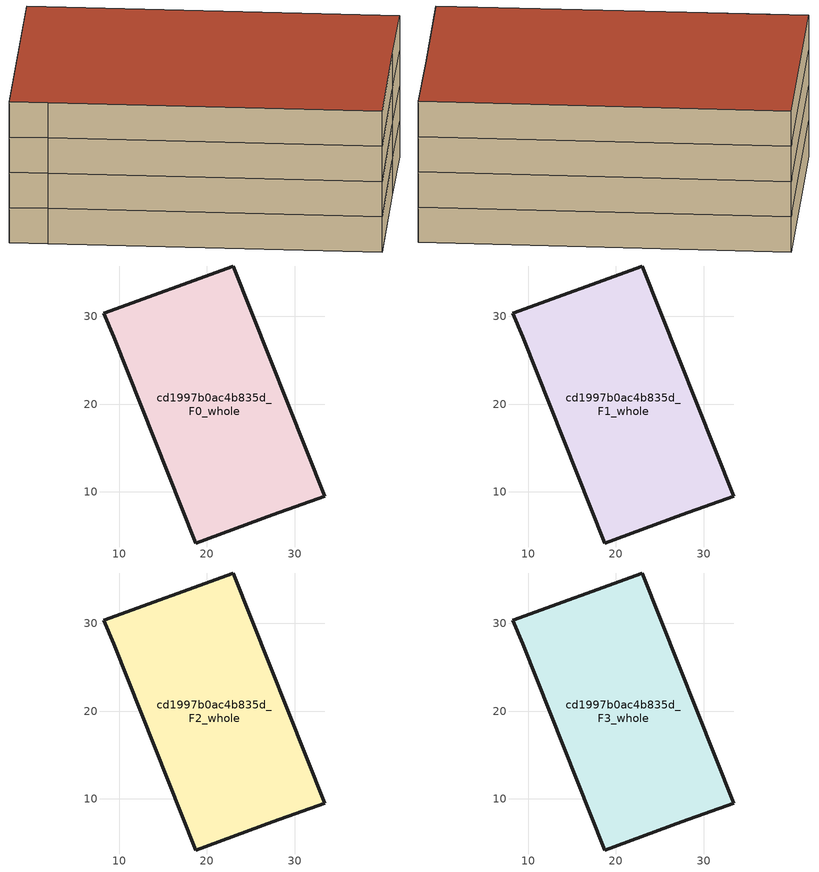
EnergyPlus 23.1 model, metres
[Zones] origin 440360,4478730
cd1997b0ac4b835d_F0_whole
 floor ground (EU_floor_Construction): 23.01,35.74 33.45,9.51 27.52,7.41 18.74,4.18 9.37,27.67 8.25,30.34 z0
 wall outside (EU_wall_Construction): 9.37,27.67 18.74,4.18 27.52,7.41 33.45,9.51 23.01,35.74 8.25,30.34 9.37,27.67 z0:3
cd1997b0ac4b835d_F1_whole
 floor to cd1997b0ac4b835d_F0_whole (EU_floor_Construction): 23.01,35.74 33.45,9.51 27.52,7.41 18.74,4.18 9.37,27.67 8.25,30.34 z3
 wall outside (EU_wall_Construction): 9.37,27.67 18.74,4.18 27.52,7.41 33.45,9.51 23.01,35.74 8.25,30.34 9.37,27.67 z3:6
cd1997b0ac4b835d_F2_whole
 floor to cd1997b0ac4b835d_F1_whole (EU_floor_Construction): 23.01,35.74 33.45,9.51 27.52,7.41 18.74,4.18 9.37,27.67 8.25,30.34 z6
 wall outside (EU_wall_Construction): 9.37,27.67 18.74,4.18 27.52,7.41 33.45,9.51 23.01,35.74 8.25,30.34 9.37,27.67 z6:9
cd1997b0ac4b835d_F3_whole
 floor to cd1997b0ac4b835d_F2_whole (EU_floor_Construction): 23.01,35.74 33.45,9.51 27.52,7.41 18.74,4.18 9.37,27.67 8.25,30.34 z9
 wall outside (EU_wall_Construction): 9.37,27.67 18.74,4.18 27.52,7.41 33.45,9.51 23.01,35.74 8.25,30.34 9.37,27.67 z9:12
 roof outside (EU_roof_Construction): 33.45,9.51 23.01,35.74 8.25,30.34 9.37,27.67 18.74,4.18 27.52,7.41 z12
[Building]
EU S2 Campaign: North Axis=0; Terrain=City; Solar Distribution=FullExterior
[Site:Location]
Madrid: Latitude=40.5; Longitude=-3.5; Time Zone=1; Elevation=609
[SizingPeriod:WeatherFileDays]
AnnualSizingPeriod: Begin Month=1; Begin Day of Month=1; End Month=12; End Day of Month=31; Day of Week for Start Day=Monday; Use Weather File Daylight Saving Period=No; Use Weather File Rain and Snow Indicators=No
[MATERIAL]
EU_InternalMass_Material: Roughness=MediumRough; Thickness=0.1; Conductivity=1; Density=1800; Specific Heat=900; Thermal Absorptance=0.9; Solar Absorptance=0.7; Visible Absorptance=0.7
[MATERIAL:NOMASS] Roughness=MediumRough; Thermal Absorptance=0.9; Solar Absorptance=0.7; Visible Absorptance=0.7
Name | Thermal Resistance
EU_wall_NoMass | 0.459673
EU_roof_NoMass | 0.495815
EU_floor_NoMass | 0.788942
[CONSTRUCTION]
EU_wall_Construction: EU_wall_NoMass
EU_roof_Construction: EU_roof_NoMass
EU_floor_Construction: EU_floor_NoMass
EU_InternalMass_Construction: EU_InternalMass_Material
[ZONE] Type=1; Multiplier=1; Ceiling Height=autocalculate; Volume=1323.17; Floor Area=autocalculate; Part of Total Floor Area=Yes
cd1997b0ac4b835d_F0_whole; cd1997b0ac4b835d_F1_whole; cd1997b0ac4b835d_F2_whole; cd1997b0ac4b835d_F3_whole
[INTERNALMASS] Construction=EU_InternalMass_Construction; Surface Area=409.78
Name | Zone or ZoneList
cd1997b0ac4b835d_F0_whole_EU_InternalMass | cd1997b0ac4b835d_F0_whole
cd1997b0ac4b835d_F1_whole_EU_InternalMass | cd1997b0ac4b835d_F1_whole
cd1997b0ac4b835d_F2_whole_EU_InternalMass | cd1997b0ac4b835d_F2_whole
cd1997b0ac4b835d_F3_whole_EU_InternalMass | cd1997b0ac4b835d_F3_whole
[OTHEREQUIPMENT] Fuel Type=Electricity; Design Level Calculation Method=Watts/Area; Power per Zone Floor Area=1; Fraction Latent=0; Fraction Radiant=0; Fraction Lost=0; Carbon Dioxide Generation Rate=0; EndUse Subcategory=EU_Step8_InternalGains
Name | Zone or ZoneList or Space or SpaceList | Schedule
EU_Step8_InternalGain_cd1997b0ac4b835d_F0_whole_f000 | cd1997b0ac4b835d_F0_whole | EU_Step8_GainSchedule_cd1997b0ac4b835d_F0_whole_f000
EU_Step8_InternalGain_cd1997b0ac4b835d_F1_whole_f000 | cd1997b0ac4b835d_F1_whole | EU_Step8_GainSchedule_cd1997b0ac4b835d_F1_whole_f000
EU_Step8_InternalGain_cd1997b0ac4b835d_F2_whole_f000 | cd1997b0ac4b835d_F2_whole | EU_Step8_GainSchedule_cd1997b0ac4b835d_F2_whole_f000
EU_Step8_InternalGain_cd1997b0ac4b835d_F3_whole_f000 | cd1997b0ac4b835d_F3_whole | EU_Step8_GainSchedule_cd1997b0ac4b835d_F3_whole_f000
[ZONEVENTILATION:DESIGNFLOWRATE] Schedule=EU_AlwaysOn; Design Flow Rate Calculation Method=AirChanges/Hour; Air Changes per Hour=0.719161; Ventilation Type=Natural; Fan Pressure Rise=0; Fan Total Efficiency=1; Constant Term Coefficient=1; Temperature Term Coefficient=0; Velocity Term Coefficient=0; Velocity Squared Term Coefficient=0; Minimum Indoor Temperature=-100; Maximum Indoor Temperature=100; Delta Temperature=-100; Minimum Outdoor Temperature=-100; Maximum Outdoor Temperature=100; Maximum Wind Speed=40
Name | Zone or ZoneList or Space or SpaceList
EU_ConstantAir_cd1997b0ac4b835d_F0_whole | cd1997b0ac4b835d_F0_whole
EU_ConstantAir_cd1997b0ac4b835d_F1_whole | cd1997b0ac4b835d_F1_whole
EU_ConstantAir_cd1997b0ac4b835d_F2_whole | cd1997b0ac4b835d_F2_whole
EU_ConstantAir_cd1997b0ac4b835d_F3_whole | cd1997b0ac4b835d_F3_whole
[HVACTEMPLATE:THERMOSTAT] Constant Heating Setpoint=20; Constant Cooling Setpoint=50
EU_HeatOnly_cd1997b0ac4b835d_F0_whole; EU_HeatOnly_cd1997b0ac4b835d_F1_whole; EU_HeatOnly_cd1997b0ac4b835d_F2_whole; EU_HeatOnly_cd1997b0ac4b835d_F3_whole
[HVACTEMPLATE:ZONE:IDEALLOADSAIRSYSTEM] System Availability Schedule=EU_AlwaysOn; Maximum Heating Supply Air Temperature=50; Minimum Cooling Supply Air Temperature=13; Maximum Heating Supply Air Humidity Ratio=0.0156; Minimum Cooling Supply Air Humidity Ratio=0.0077; Heating Limit=NoLimit; Cooling Limit=NoLimit; Heating Availability Schedule=EU_AlwaysOn; Cooling Availability Schedule=EU_CoolingOff; Dehumidification Control Type=ConstantSensibleHeatRatio; Cooling Sensible Heat Ratio=0.7; Dehumidification Setpoint=60; Humidification Control Type=None; Humidification Setpoint=30; Outdoor Air Method=None; Outdoor Air Flow Rate per Person=0.00944; Outdoor Air Flow Rate per Zone Floor Area=0; Outdoor Air Flow Rate per Zone=0; Demand Controlled Ventilation Type=None; Outdoor Air Economizer Type=NoEconomizer; Heat Recovery Type=None; Sensible Heat Recovery Effectiveness=0.7; Latent Heat Recovery Effectiveness=0.65
Name | Template Thermostat
cd1997b0ac4b835d_F0_whole | EU_HeatOnly_cd1997b0ac4b835d_F0_whole
cd1997b0ac4b835d_F1_whole | EU_HeatOnly_cd1997b0ac4b835d_F1_whole
cd1997b0ac4b835d_F2_whole | EU_HeatOnly_cd1997b0ac4b835d_F2_whole
cd1997b0ac4b835d_F3_whole | EU_HeatOnly_cd1997b0ac4b835d_F3_whole
[SIZING:ZONE] Zone Cooling Design Supply Air Temperature Input Method=SupplyAirTemperature; Zone Cooling Design Supply Air Temperature=13; Zone Heating Design Supply Air Temperature Input Method=SupplyAirTemperature; Zone Heating Design Supply Air Temperature=50; Zone Cooling Design Supply Air Humidity Ratio=0.008; Zone Heating Design Supply Air Humidity Ratio=0.008; Cooling Design Air Flow Method=DesignDay; Cooling Design Air Flow Rate=0; Cooling Minimum Air Flow per Zone Floor Area=0.000762; Cooling Minimum Air Flow=0; Cooling Minimum Air Flow Fraction=0.2; Heating Design Air Flow Method=DesignDay; Heating Design Air Flow Rate=0; Heating Maximum Air Flow per Zone Floor Area=0.002032; Heating Maximum Air Flow=0.141576; Heating Maximum Air Flow Fraction=0.3; Account for Dedicated Outdoor Air System=No; Dedicated Outdoor Air System Control Strategy=NeutralSupplyAir; Dedicated Outdoor Air Low Setpoint Temperature for Design=autosize; Dedicated Outdoor Air High Setpoint Temperature for Design=autosize; Zone Load Sizing Method=Sensible Load Only No Latent Load; Zone Latent Cooling Design Supply Air Humidity Ratio Input Method=HumidityRatioDifference; Zone Cooling Design Supply Air Humidity Ratio Difference=0.005; Zone Latent Heating Design Supply Air Humidity Ratio Input Method=HumidityRatioDifference; Zone Humidification Design Supply Air Humidity Ratio Difference=0.005
cd1997b0ac4b835d_F0_whole; cd1997b0ac4b835d_F1_whole; cd1997b0ac4b835d_F2_whole; cd1997b0ac4b835d_F3_whole
[SCHEDULE:CONSTANT]
Name | Hourly Value
EU_AlwaysOn | 1
EU_CoolingOff | 0
[SCHEDULE:FILE] Column Number=1; Rows to Skip at Top=0; Number of Hours of Data=8760; Column Separator=Comma; Interpolate to Timestep=No; Minutes per Item=60; Adjust Schedule for Daylight Savings=Yes
Name | File
EU_Step8_GainSchedule_cd1997b0ac4b835d_F0_whole_f000 | C:\Users\o_iseri\Desktop\OpenUBEM\openubem\outputs\eu_evidence\EU-11\ES-MAD-BERRUGUETE\idfs\cd1997b0ac4b835d\cd1997b0ac4b835d_F0_whole_f000_gain.csv
EU_Step8_GainSchedule_cd1997b0ac4b835d_F1_whole_f000 | C:\Users\o_iseri\Desktop\OpenUBEM\openubem\outputs\eu_evidence\EU-11\ES-MAD-BERRUGUETE\idfs\cd1997b0ac4b835d\cd1997b0ac4b835d_F1_whole_f000_gain.csv
EU_Step8_GainSchedule_cd1997b0ac4b835d_F2_whole_f000 | C:\Users\o_iseri\Desktop\OpenUBEM\openubem\outputs\eu_evidence\EU-11\ES-MAD-BERRUGUETE\idfs\cd1997b0ac4b835d\cd1997b0ac4b835d_F2_whole_f000_gain.csv
EU_Step8_GainSchedule_cd1997b0ac4b835d_F3_whole_f000 | C:\Users\o_iseri\Desktop\OpenUBEM\openubem\outputs\eu_evidence\EU-11\ES-MAD-BERRUGUETE\idfs\cd1997b0ac4b835d\cd1997b0ac4b835d_F3_whole_f000_gain.csv
